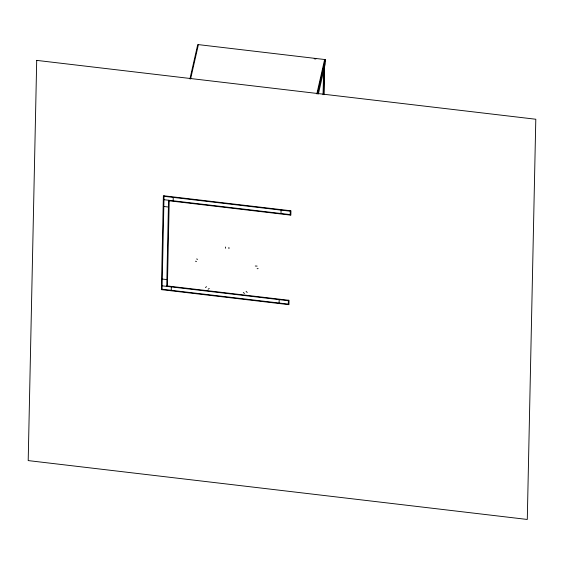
<?xml version="1.0" encoding="UTF-8"?>
<svg xmlns="http://www.w3.org/2000/svg" width="564" height="564" viewBox="0 0 564 564"><rect width="100%" height="100%" fill="white"/><g stroke="black" fill="none" stroke-linecap="round" stroke-linejoin="round"><path stroke-width="0.85" d="M162.044 289.706L164.039 195.821M166.732 286.371L168.558 200.248M167.395 285.969L169.207 200.805M171.259 290.305L171.329 286.914M173.162 200.791L173.24 197.4M225.459 247.018L225.494 248.252M228.913 247.427L228.942 248.661M279.095 303.023L279.166 299.632M280.999 213.509L281.069 210.118M288.289 304.595L288.38 300.238M290.192 215.074L290.284 210.717M323.052 94.724L323.701 68.857M323.799 94.632L324.392 66.58M323.898 94.181L324.497 66.129M324.624 59.995L324.638 59.509L316.834 93.878M189.927 78.911L197.738 44.542L325.294 59.587L325.202 63.958L318.371 94.026M190.583 78.988L198.394 44.619M317.49 93.955L325.294 59.587M209.251 288.423L208.144 289.219M257.106 266.102L255.273 266.018M257.135 268.711L258.129 268.584M314.183 58.762L315.925 58.966M164.032 196.314L290.277 211.204M163.962 199.705L290.206 214.595M168.551 200.728L290.848 215.152L290.946 210.795L163.384 195.743L161.389 289.628L288.944 304.673L289.043 300.316L166.74 285.892M163.814 206.48L168.417 207.023M162.27 279.053L166.873 279.596M162.129 285.828L288.373 300.718M162.058 289.219L288.303 304.109M196.617 258.968L197.597 259.327M195.496 261.202L196.476 261.562M244.473 293.506L243.281 292.441M247.293 292.378A2.735 1.304 68.5 0 1 246.108 291.313M206.487 286.646A2.735 0.846 -57.4 0 1 205.381 287.436M36.709 60.383L28.2 460.591L527.291 519.458L535.8 119.244L36.709 60.383"/></g></svg>
